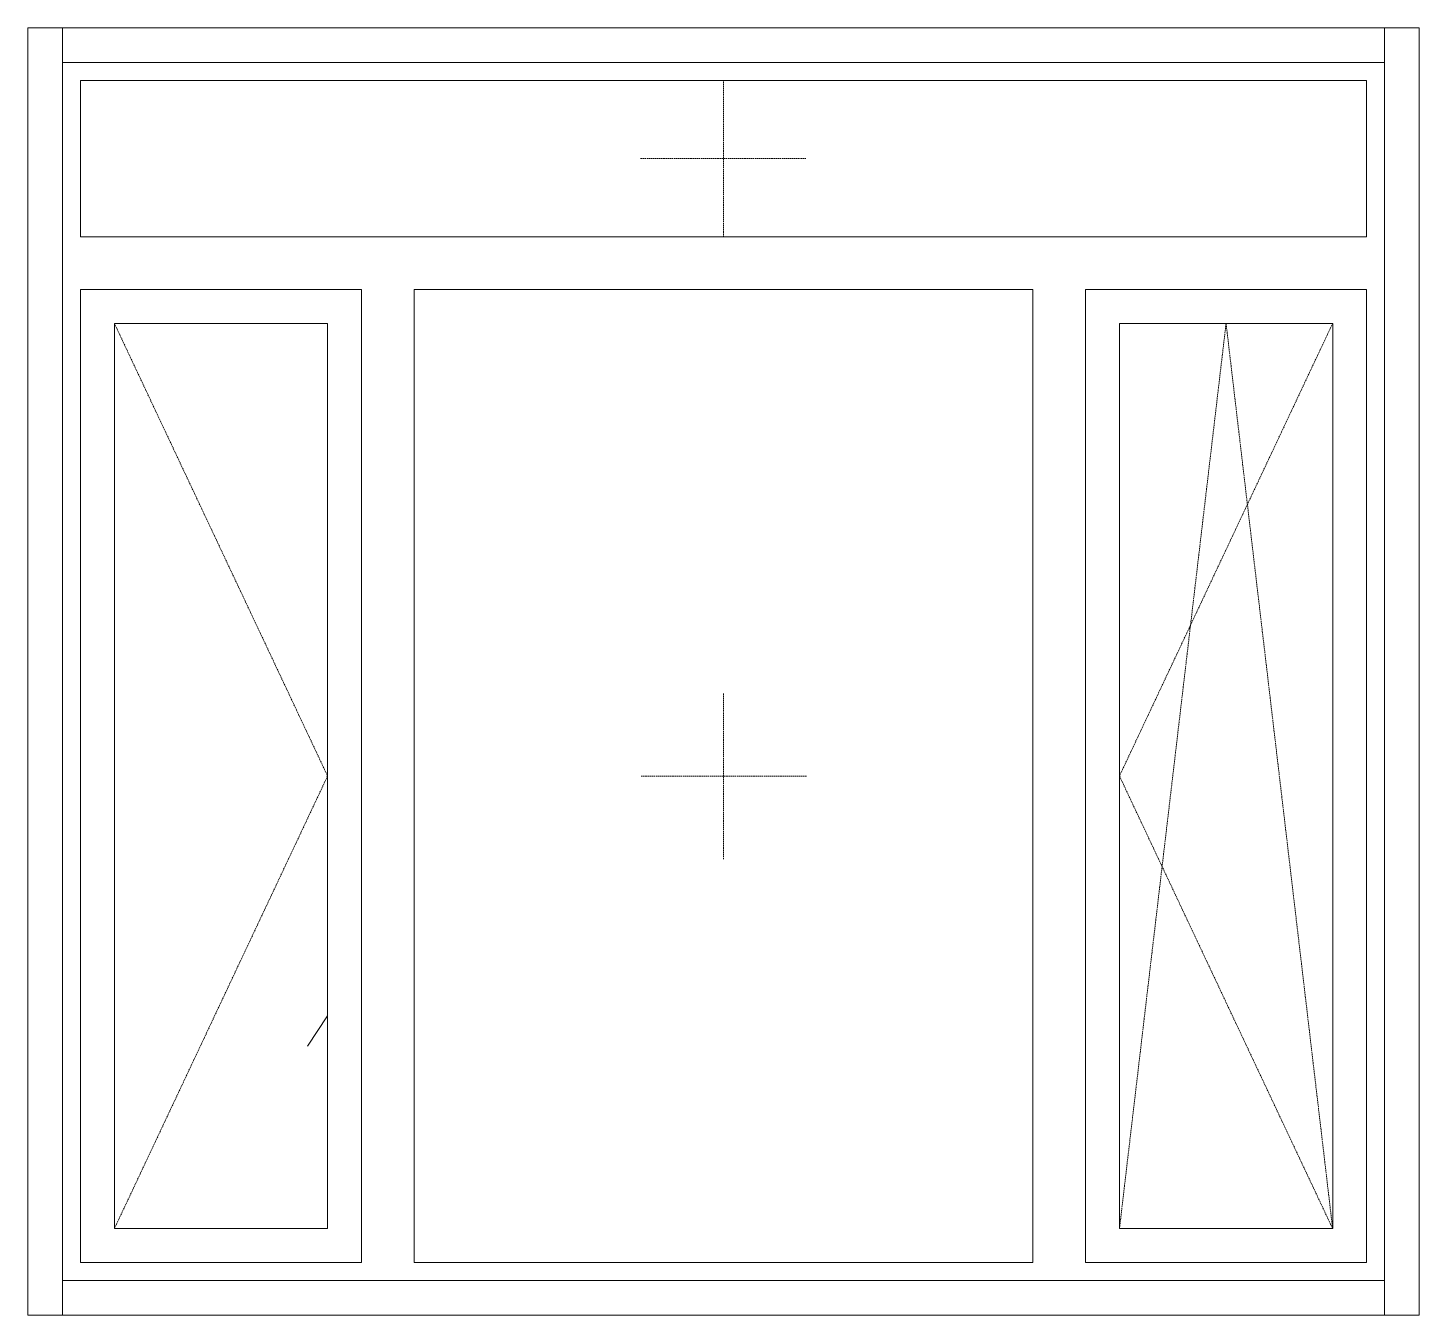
# Model space of a CAD drawing. Header units: millimetres. Extents: x -515342 to 330399, y -224905 to 507333.
# Drawn here: x 172740 to 174750, y 12878 to 14738 of the extents above; entities that cross this region are included whole.
import ezdxf

# ---------------------------------------------------------------- set-up
doc = ezdxf.new("R2010")
doc.units = ezdxf.units.MM
doc.linetypes.add('ASVP_Штриховая_ш2 п1', pattern=[3, 2, -1])
doc.layers.get('0').update_dxf_attribs({"lineweight": 0})
for name, color, linetype, lineweight in [('Витраж', 7, 'Continuous', 0), ('Окна', 7, 'Continuous', 0), ('Окна открывание', 7, 'Continuous', 0)]:
    doc.layers.add(name, color=color, linetype=linetype, lineweight=lineweight)
pattern_1 = [(236.31, (1066.07, 1244.6), (-1777.996, -3556.002), [641.07, -5769.6]), (236.31, (1101.63, 1137.9), (-1777.996, -3556.002), [384.64, -6026.03]), (236.31, (888.27, 1137.9), (-1777.996, -3556.002), [384.64, -6026.03])]

# ---------------------------------------------------------------- blocks, each defined once
blk = doc.blocks.new('Окно_ПВХ_3Створки_1Фрамуга-верх - АР_Окно_ОП_1820_h_х1970_3ст2фр-в-V79-О_АР_Эскиз_Фасад 12-1 копия 1')
at = {"layer": 'Окна'}
h = blk.add_hatch(dxfattribs=at)
h.set_pattern_fill('FP_1', color=256, style=0, pattern_type=2)
h.set_pattern_definition(pattern_1)
h.paths.add_polyline_path([(-9591.1, 10935), (-9591.1, 12243), (-9899.1, 12243), (-9899.1, 10935), (-9618.6, 10935)])
h = blk.add_hatch(dxfattribs=at)
h.set_pattern_fill('FP_1', color=256, style=0, pattern_type=2)
h.set_pattern_definition(pattern_1)
h.paths.add_polyline_path([(-8139.1, 10935), (-8139.1, 12243), (-8447.1, 12243), (-8447.1, 10935), (-8269.3, 10935)])
for p, q in [((-8090.1, 12594), (-9948.1, 12594)), ((-9948.1, 12594), (-9948.1, 12368)), ((-8090.1, 12368), (-8090.1, 12594)), ((-8090.1, 12368), (-9948.1, 12368)), ((-9542.1, 12292), (-9948.1, 12292)), ((-9948.1, 12292), (-9948.1, 10886)), ((-9542.1, 10886), (-9542.1, 12292)), ((-8572.1, 12292), (-9466.1, 12292)), ((-9466.1, 10886), (-9466.1, 12292)), ((-8572.1, 10886), (-8572.1, 12292)), ((-8090.1, 12292), (-8496.1, 12292)), ((-8496.1, 10886), (-8496.1, 12292)), ((-8090.1, 10886), (-8090.1, 12292)), ((-9899.1, 12243), (-9899.1, 10935)), ((-9591.1, 12243), (-9899.1, 12243)), ((-9591.1, 12243), (-9591.1, 10935)), ((-8447.1, 12243), (-8447.1, 10935)), ((-8139.1, 12243), (-8447.1, 12243)), ((-8139.1, 12243), (-8139.1, 10935)), ((-9899.1, 10935), (-9591.1, 10935)), ((-8447.1, 10935), (-8139.1, 10935)), ((-9948.1, 10886), (-9542.1, 10886)), ((-9466.1, 10886), (-8572.1, 10886)), ((-8496.1, 10886), (-8090.1, 10886))]:
    blk.add_line(p, q, dxfattribs=at)
at = {"layer": 'Окна открывание', "linetype": 'ASVP_Штриховая_ш2 п1'}
for p, q in [((-9019.1, 12368), (-9019.1, 12594)), ((-9139.1, 12481), (-8899.1, 12481)), ((-9899.1, 12243), (-9591.1, 11589)), ((-8293.1, 12243), (-8447.1, 10935)), ((-8139.1, 12243), (-8447.1, 11589)), ((-8139.1, 10935), (-8293.1, 12243)), ((-9019.1, 11469), (-9019.1, 11709)), ((-9591.1, 11589), (-9899.1, 10935)), ((-8899.1, 11589), (-9139.1, 11589)), ((-8447.1, 11589), (-8139.1, 10935))]:
    blk.add_line(p, q, dxfattribs=at)
blk = doc.blocks.new('Прямоугольный импост - АР_Откос_Металлический_50х330 Белый Правый-9899493-О_АР_Эскиз_Фасад 12-1 копия 1')
at = {"layer": 'Витраж'}
for p, q in [((-9974.1, 2570), (-9974.1, 2620)), ((-9974.1, 2620), (-8064.1, 2620)), ((-8064.1, 2620), (-8064.1, 2570)), ((-9974.1, 2570), (-8064.1, 2570))]:
    blk.add_line(p, q, dxfattribs=at)
blk = doc.blocks.new('Прямоугольный импост - АР_Откос_Металлический_50х330 Белый Левый-9898761-О_АР_Эскиз_Фасад 12-1 копия 1')
at = {"layer": 'Витраж'}
for p, q in [((-9974.1, 760), (-9974.1, 810)), ((-8064.1, 810), (-9974.1, 810)), ((-8064.1, 810), (-8064.1, 760)), ((-8064.1, 760), (-9974.1, 760))]:
    blk.add_line(p, q, dxfattribs=at)
blk = doc.blocks.new('Прямоугольный импост - АР_Откос_Металлический_50х330 Белый Правый-9899492-О_АР_Эскиз_Фасад 12-1 копия 1')
at = {"layer": 'Витраж'}
for p, q in [((-8064.1, 2620), (-8014.1, 2620)), ((-8064.1, 2620), (-8064.1, 760)), ((-8014.1, 2620), (-8014.1, 760)), ((-8014.1, 760), (-8064.1, 760))]:
    blk.add_line(p, q, dxfattribs=at)
blk = doc.blocks.new('Прямоугольный импост - АР_Откос_Металлический_50х330 Белый Левый-V99-О_АР_Эскиз_Фасад 12-1 копия 1')
at = {"layer": 'Витраж'}
for p, q in [((-10024.1, 2620), (-9974.1, 2620)), ((-10024.1, 760), (-10024.1, 2620)), ((-9974.1, 760), (-9974.1, 2620)), ((-9974.1, 760), (-10024.1, 760))]:
    blk.add_line(p, q, dxfattribs=at)
blk = doc.blocks.new('СД_Люблино_Фасады_rvt-1-О_АР_Эскиз_Фасад 12-1 копия 1')
at = {"layer": 'Витраж', "lineweight": 9}
for name in ['Прямоугольный импост - АР_Откос_Металлический_50х330 Белый Левый-V99-О_АР_Эскиз_Фасад 12-1 копия 1', 'Прямоугольный импост - АР_Откос_Металлический_50х330 Белый Правый-9899493-О_АР_Эскиз_Фасад 12-1 копия 1', 'Прямоугольный импост - АР_Откос_Металлический_50х330 Белый Правый-9899492-О_АР_Эскиз_Фасад 12-1 копия 1', 'Прямоугольный импост - АР_Откос_Металлический_50х330 Белый Левый-9898761-О_АР_Эскиз_Фасад 12-1 копия 1']:
    blk.add_blockref(name, (0, 10050), dxfattribs=at)
at = {"layer": 'Окна', "lineweight": 9}
blk.add_blockref('Окно_ПВХ_3Створки_1Фрамуга-верх - АР_Окно_ОП_1820_h_х1970_3ст2фр-в-V79-О_АР_Эскиз_Фасад 12-1 копия 1', (0, 0), dxfattribs=at)

msp = doc.modelspace()

# ---------------------------------------------------------------- block references
msp.add_blockref('СД_Люблино_Фасады_rvt-1-О_АР_Эскиз_Фасад 12-1 копия 1', (182763.6864, 2067.7355))

doc.saveas('drawing.dxf')
